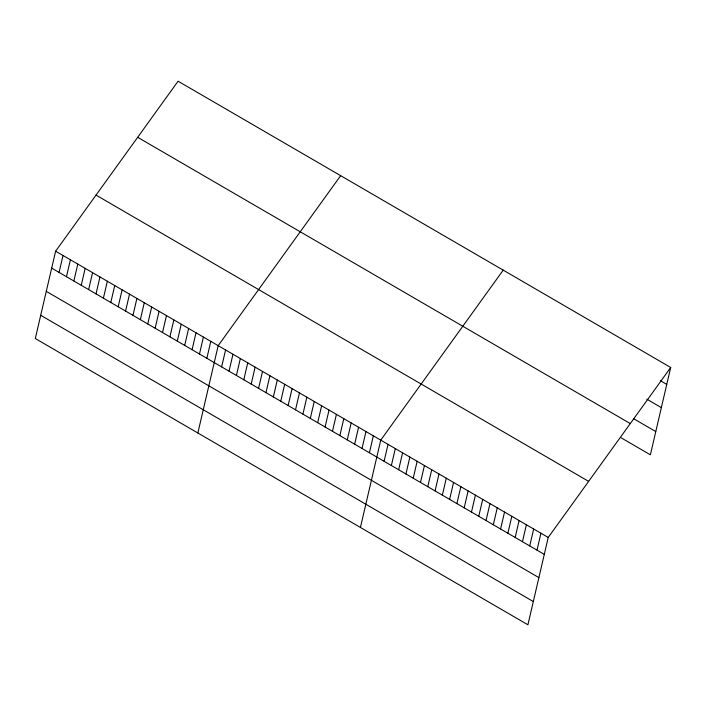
<?xml version="1.0" encoding="UTF-8"?>
<svg xmlns="http://www.w3.org/2000/svg" width="706" height="706" viewBox="0 0 706 706"><rect width="100%" height="100%" fill="white"/><g stroke="black" fill="none" stroke-linecap="round" stroke-linejoin="round"><path stroke-width="1.06" d="M55.624 251.195L35.3 338.527L527.912 624.792L548.227 537.46L670.7 367.473L178.089 81.208L55.624 251.195L548.227 537.46M59.075 272.41L63.011 255.493M66.461 276.708L70.397 259.79M73.856 280.997L77.792 264.079M81.243 285.295L85.179 268.377M88.629 289.584L92.565 272.666M96.016 293.881L99.961 276.964M103.411 298.179L107.347 281.253M110.798 302.468L114.734 285.551M118.184 306.766L122.12 289.848M125.58 311.055L129.516 294.137M132.966 315.353L136.902 298.435M140.353 319.641L144.289 302.724M147.739 323.939L151.684 307.022M155.135 328.237L159.071 311.311M162.521 332.526L166.457 315.608M169.908 336.824L173.844 319.906M177.303 341.113L181.239 324.195M184.69 345.41L188.626 328.493M192.076 349.699L196.012 332.782M199.471 353.997L203.407 337.08M206.858 358.295L210.794 341.369M197.856 432.999L218.18 345.666L340.654 175.679M221.631 366.882L225.576 349.955M229.026 371.171L232.962 354.253M236.413 375.468L240.349 358.551M243.799 379.757L247.735 362.84M251.195 384.055L255.131 367.138M258.581 388.353L262.517 371.427M265.968 392.642L269.904 375.724M273.354 396.94L277.299 380.013M280.75 401.229L284.686 384.311M288.136 405.526L292.072 388.609M295.523 409.815L299.459 392.898M302.918 414.113L306.854 397.196M310.305 418.402L314.241 401.485M317.691 422.7L321.627 405.782M325.078 426.998L329.022 410.071M332.473 431.287L336.409 414.369M339.86 435.584L343.796 418.667M347.246 439.873L351.191 422.956M354.641 444.171L358.577 427.254M362.028 448.46L365.964 431.542M369.414 452.758L373.35 435.84M360.422 527.461L380.746 440.129L503.21 270.142M384.09 461.283L388.026 444.365M391.371 465.519L395.307 448.592M398.652 469.746L402.588 452.828M405.932 473.982L409.868 457.064M413.213 478.209L417.149 461.292M420.494 482.445L424.438 465.528M427.783 486.672L431.719 469.755M435.064 490.908L439 473.991M442.344 495.135L446.28 478.218M449.625 499.371L453.561 482.454M456.906 503.599L460.841 486.681M464.186 507.835L468.131 490.917M471.476 512.062L475.412 495.144M478.756 516.298L482.692 499.38M486.037 520.525L489.973 503.607M493.317 524.761L497.253 507.843M500.598 528.988L504.534 512.071M507.879 533.224L511.824 516.307M515.168 537.451L519.104 520.534M522.449 541.687L526.385 524.77M529.729 545.914L533.665 528.997M537.01 550.15L540.946 533.233M670.7 367.473L650.376 454.805L621.254 437.879M660.392 380.693L666.764 384.391M646.793 399.164L661.354 407.627M633.935 418.87L655.786 431.569M137.679 137.308L630.282 423.574M96.034 195.103L588.645 481.368M51.688 268.121L544.291 554.386M46.278 291.349L538.881 577.614M40.71 315.291L533.312 601.556"/></g></svg>
